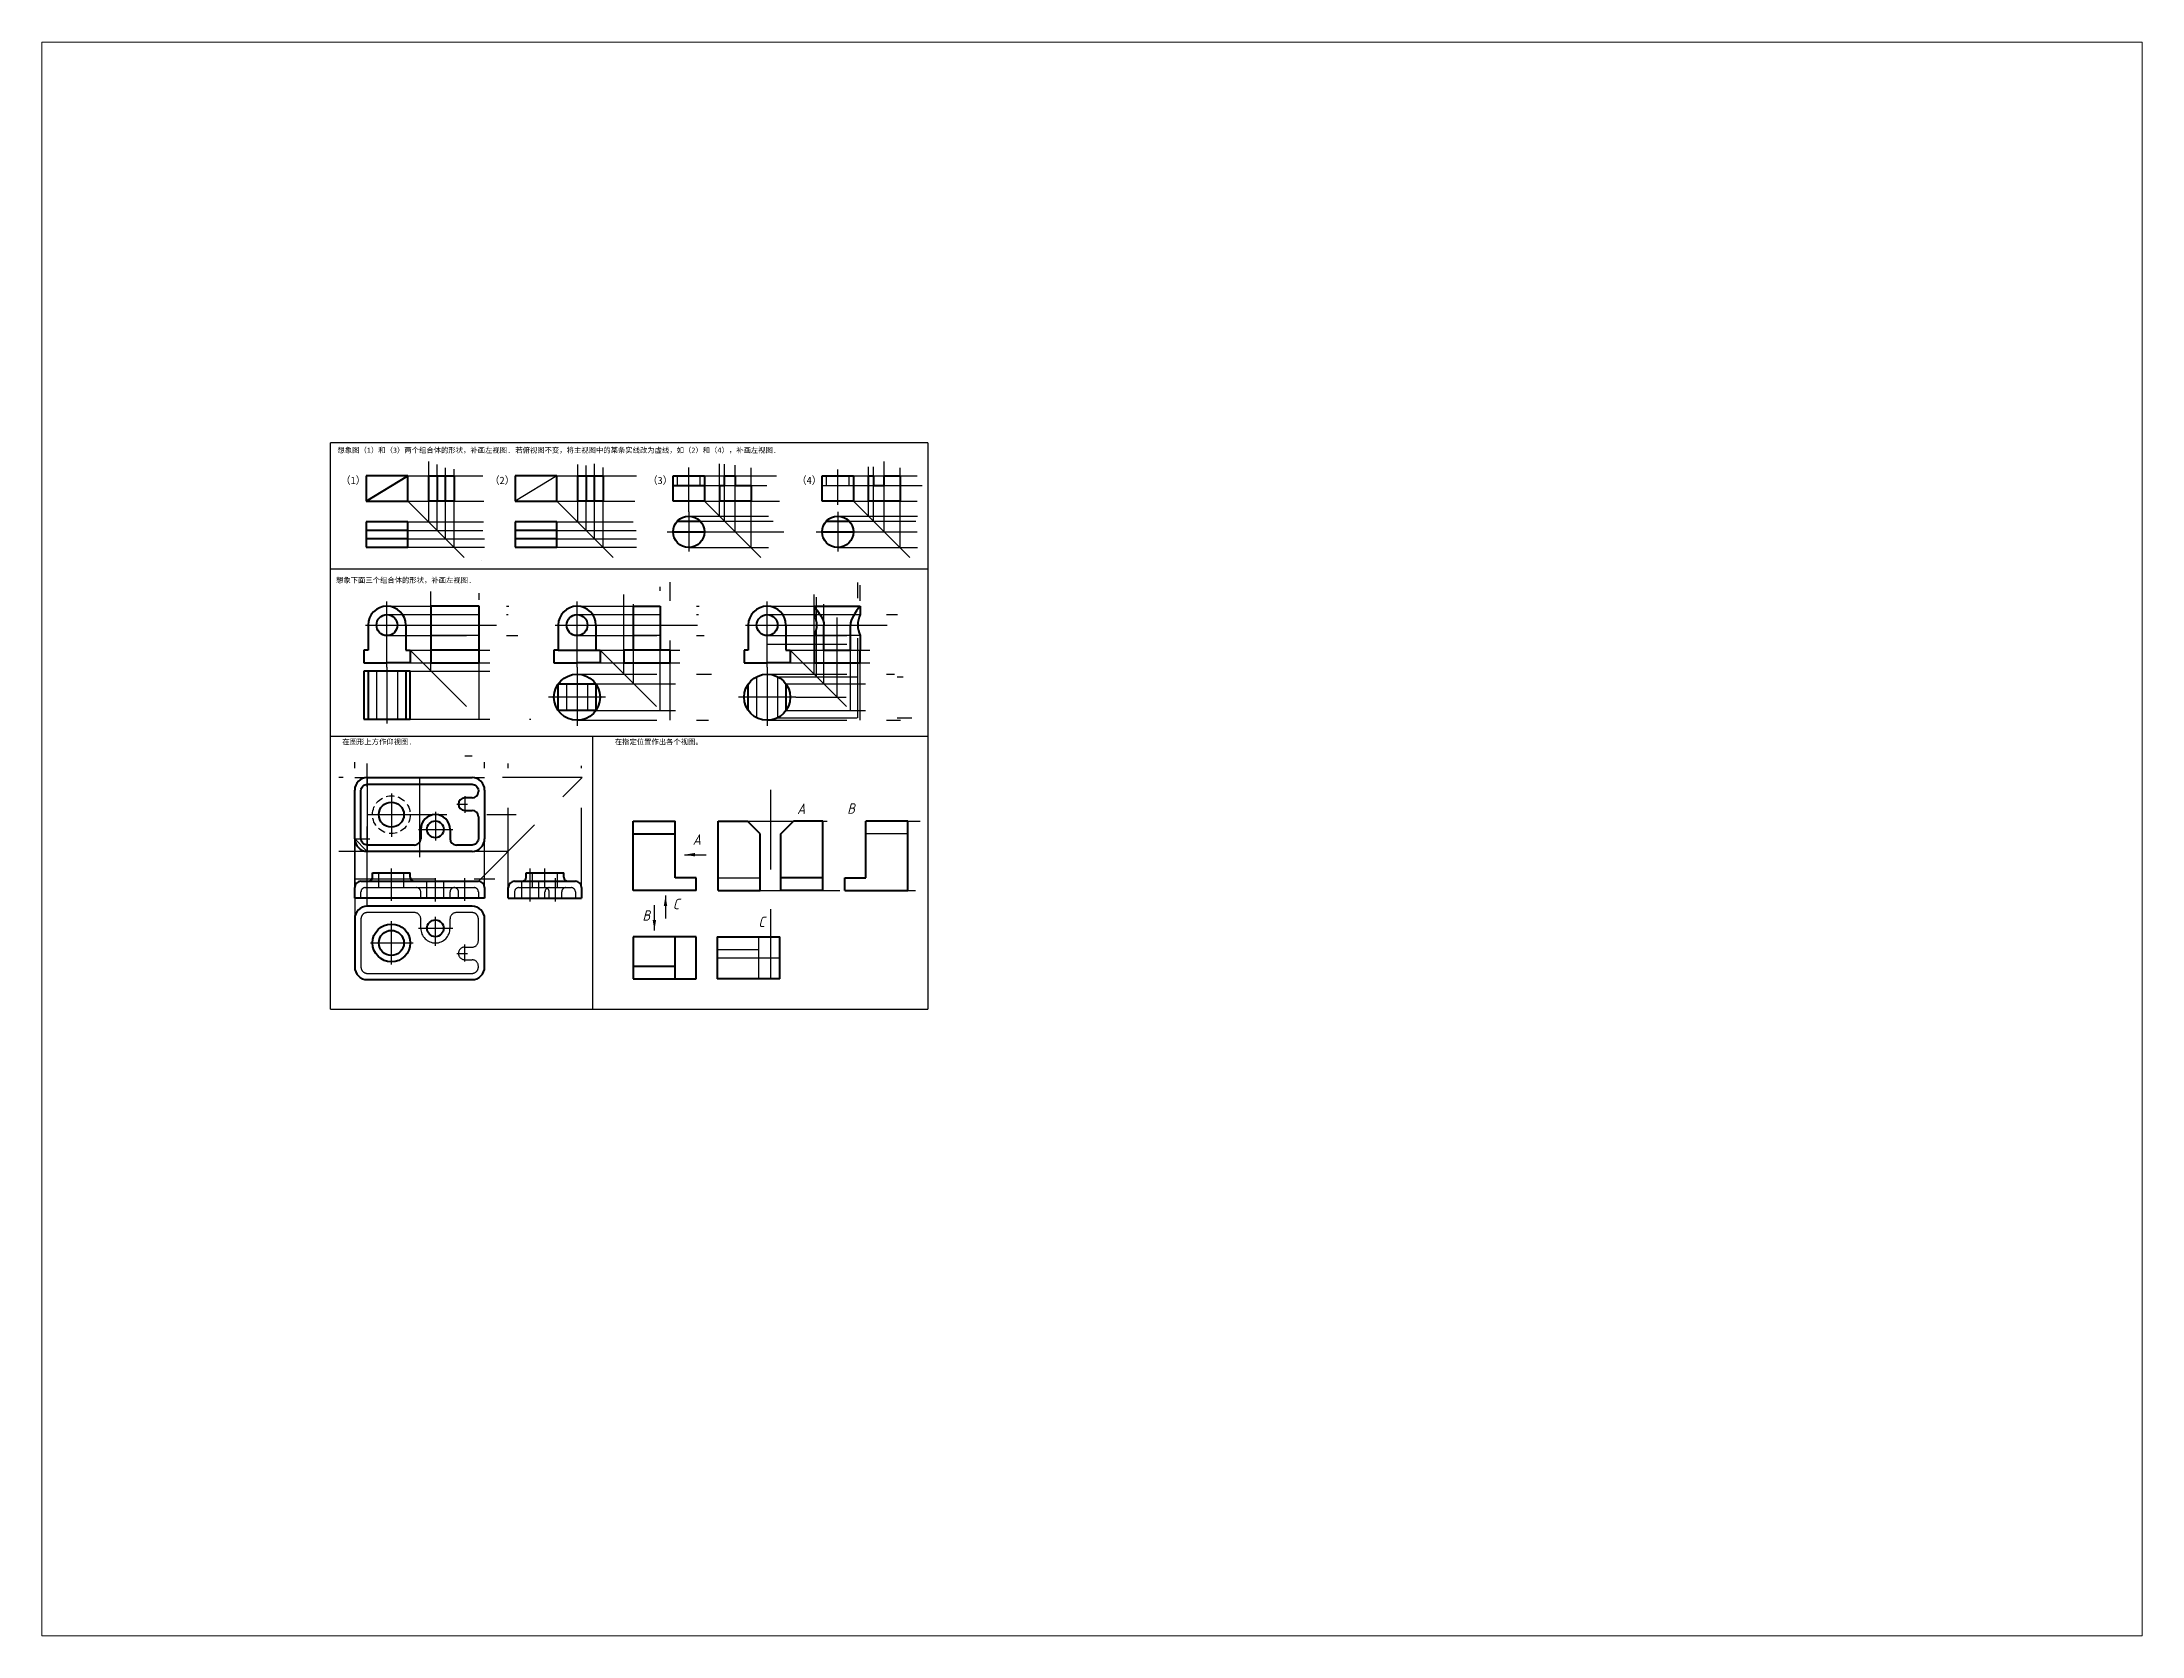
# Paper-space layout '布局1' of a CAD drawing. Header units: millimetres. Extents: x 0 to 257, y 0 to 195.
# The model-space entities are those that its viewports show. They can reach past a viewport. Long polylines and large blocks are cut down to what shows.
import ezdxf

# ---------------------------------------------------------------- set-up
doc = ezdxf.new("R2010")
doc.units = ezdxf.units.MM
doc.header["$LTSCALE"] = 10
for name, pattern in [('CENTER', [2, 1.25, -0.25, 0.25, -0.25]), ('DASHED', [0.75, 0.5, -0.25]), ('DASHED2', [0.375, 0.25, -0.125])]:
    doc.linetypes.add(name, pattern=pattern)
for name, color, linetype in [('不可见', 7, 'DASHED2'), ('不可见轮廓线', 7, 'DASHED'), ('中心线', 4, 'CENTER'), ('文字注释', 7, 'Continuous'), ('答案不可见', 30, 'DASHED2'), ('辅助线', 104, 'DASHED2')]:
    doc.layers.add(name, color=color, linetype=linetype)
doc.layers.add('可见轮廓线', color=2, linetype='Continuous', lineweight=50)
doc.layers.add('答案可见轮廓线', color=3, linetype='Continuous', lineweight=50)
doc.styles.add('chicun', font='gbeitc.shx')
doc.styles.add('中文', font='')
doc.styles.get('中文').set_extended_font_data('FangSong_GB2312')
doc.dimstyles.get("Standard").update_dxf_attribs({"dimtxt": 0.18, "dimasz": 0.18, "dimexe": 0.18, "dimexo": 0.0625, "dimgap": 0.09, "dimtad": 0, "dimtih": 1, "dimtoh": 1, "dimdec": 4, "dimzin": 0, "dimdsep": 46, "dimtxsty": 'Standard', "dimcen": 0.09, "dimadec": 0, "dimazin": 0, "dimtfac": 1, "dimtdec": 4, "dimtofl": 0, "dimtmove": 0, "dimatfit": 3, "dimfxl": 1, "dimtolj": 1, "dimtzin": 0, "dimarcsym": 0})

msp = doc.modelspace()

# ---------------------------------------------------------------- linework, layer by layer
for p, q in [((10, -200), (10, 70)), ((295, 70), (10, 70)), ((295, 70), (295, -200)), ((10, 10), (295, 10)), ((295, -70), (10, -70)), ((135, -70), (135, -200)), ((10, -200), (295, -200))]:
    msp.add_line(p, q)
at = {"layer": '不可见'}
for p, q in [((118.1, 54.3), (98.1, 42.3)), ((175.6, 49.7), (175.6, 54.3)), ((186.5, 49.7), (186.5, 54.3)), ((246.7, 49.7), (246.7, 54.3)), ((257.6, 49.7), (257.6, 54.3)), ((244.6, 49.7), (259.6, 49.7)), ((32, -38.8), (32, -61.8)), ((42, -38.8), (42, -61.8)), ((122.7, -44.9), (122.7, -57.6)), ((132.7, -44.9), (132.7, -57.6)), ((213.4, -41.5), (213.4, -61.1)), ((223.4, -41.5), (223.4, -61.1)), ((295, -70), (135, -70))]:
    msp.add_line(p, q, dxfattribs=at)
at = {"layer": '不可见轮廓线'}
for p, q in [((74.1, -79.2), (77.6, -79.2)), ((33.1, -142.1), (33.1, -135.1)), ((45.1, -142.1), (45.1, -135.1)), ((56.1, -147.1), (56.1, -139.1)), ((64.1, -147.1), (64.1, -139.1)), ((101.4, -147.1), (101.4, -139.1)), ((106.4, -142.1), (106.4, -135.1)), ((109.4, -147.1), (109.4, -139.1)), ((118.4, -142.1), (118.4, -135.1)), ((24.6, -147.1), (24.6, -144.1)), ((26.6, -142.1), (78.6, -142.1)), ((53.1, -147.1), (53.1, -144.1)), ((67.1, -147.1), (67.1, -144.1)), ((71.1, -147.1), (71.1, -144.1)), ((80.6, -144.1), (80.6, -147.1)), ((97.9, -144.1), (97.9, -147.1)), ((99.9, -142.1), (124.9, -142.1)), ((112.4, -147.1), (112.4, -144.1)), ((114.4, -147.1), (114.4, -144.1)), ((120.4, -147.1), (120.4, -144.1)), ((126.9, -144.1), (126.9, -147.1)), ((53.1, -161.5), (53.1, -157)), ((67.1, -161.5), (67.1, -157)), ((74.1, -170.5), (77.6, -170.5)), ((74.1, -176.5), (77.6, -176.5))]:
    msp.add_line(p, q, dxfattribs=at)
at = {"layer": '不可见轮廓线', "ltscale": 2}
msp.add_line((195.1, -137.4), (215.1, -137.4), dxfattribs=at)
at = {"layer": '不可见轮廓线'}
for points in [[(50.1, -154), (27.6, -154, 0.414214), (24.6, -157), (24.6, -180, 0.414214), (27.6, -183), (77.6, -183, 0.414214), (80.6, -180), (80.6, -179.5)], [(80.6, -167.5), (80.6, -157, 0.414214), (77.6, -154), (70.1, -154)]]:
    msp.add_lwpolyline(points, format="xyb", dxfattribs=at)
for centre, radius, start, end in [((26.6, -144.1), 2, 90, 180), ((51.1, -144.1), 2, 0, 90), ((69.1, -144.1), 2, 90, 180), ((69.1, -144.1), 2, 0, 90), ((78.6, -144.1), 2, 0, 90), ((99.9, -144.1), 2, 90, 180), ((114.4, -144.1), 2, 90, 180), ((112.4, -144.1), 2, 0, 60), ((122.4, -144.1), 2, 90, 180), ((124.9, -144.1), 2, 0, 90), ((50.1, -157), 3, 0, 90), ((70.1, -157), 3, 90, 180), ((60.1, -161.5), 7, 180, 0), ((77.6, -167.5), 3, 270, 0), ((74.1, -173.5), 3, 90, 270), ((77.6, -179.5), 3, 0, 90)]:
    msp.add_arc(centre, radius, start, end, dxfattribs=at)
at = {"layer": '中心线', "ltscale": 0.4}
for p, q in [((181, 37.1), (181, 58.3)), ((252.1, 40.5), (252.1, 57.4)), ((181, 37.1), (181, 18.3)), ((252.1, 37.1), (252.1, 18.3)), ((170.7, 27.6), (191.3, 27.6)), ((241.8, 27.6), (262.4, 27.6)), ((37, -36.9), (37, -5.7)), ((127.7, -36.9), (127.7, -5.7)), ((218.4, -36.9), (218.4, -5.7)), ((26.7, -16.9), (47.5, -16.9)), ((117.3, -16.9), (138.1, -16.9)), ((208, -16.9), (228.8, -16.9)), ((37, -36.9), (37, -61.8)), ((127.7, -36.9), (127.7, -65)), ((218.4, -36.9), (218.4, -65)), ((141.3, -51.3), (114.1, -51.3)), ((232.1, -51.3), (204.8, -51.3))]:
    msp.add_line(p, q, dxfattribs=at)
at = {"layer": '中心线'}
for p, q in [((47.5, -16.9), (89.3, -16.9)), ((138.1, -16.9), (185.2, -16.9)), ((228.8, -16.9), (275.7, -16.9)), ((37, -61.8), (37, -63.8))]:
    msp.add_line(p, q, dxfattribs=at)
at = {"layer": '中心线', "ltscale": 0.8}
for p, q in [((39.1, -97.2), (39.1, -117.8)), ((74.1, -98.4), (74.1, -106.5)), ((29.1, -107.3), (49.5, -107.3)), ((60.1, -105.9), (60.1, -119.7)), ((70.3, -102.3), (75.4, -102.3)), ((52.1, -114.3), (68.4, -114.3)), ((39.1, -148.4), (39.1, -133)), ((60.1, -148.7), (60.1, -137.6)), ((74.1, -148.4), (74.1, -137.6)), ((105.4, -148.7), (105.4, -137.6)), ((112.4, -142.1), (112.4, -133)), ((117.4, -148.7), (117.4, -137.6)), ((39.1, -178.7), (39.1, -158.1)), ((60.1, -169.9), (60.1, -156.1)), ((29.1, -168.5), (49.5, -168.5)), ((52.1, -161.5), (68.4, -161.5)), ((74.1, -177.4), (74.1, -169.3)), ((70.3, -173.5), (75.4, -173.5))]:
    msp.add_line(p, q, dxfattribs=at)
at = {"layer": '中心线', "ltscale": 0.1}
msp.add_line((105.4, -148.4), (105.4, -133), dxfattribs=at)
at = {"layer": '可见轮廓线'}
for p, q in [((27, 54.3), (27, 42.3)), ((47, 54.3), (27, 54.3)), ((27, 42.3), (47, 54.3)), ((47, 42.3), (47, 54.3)), ((98.1, 54.3), (98.1, 42.3)), ((118.1, 54.3), (98.1, 54.3)), ((118.1, 42.3), (118.1, 54.3)), ((173.5, 42.3), (173.5, 54.3)), ((173.5, 54.3), (188.5, 54.3)), ((188.5, 54.3), (188.5, 42.3)), ((244.6, 42.3), (244.6, 54.3)), ((244.6, 54.3), (259.6, 54.3)), ((259.6, 54.3), (259.6, 42.3)), ((27, 42.3), (47, 42.3)), ((98.1, 42.3), (118.1, 42.3)), ((173.5, 49.7), (188.5, 49.7)), ((188.5, 42.3), (173.5, 42.3)), ((259.6, 42.3), (244.6, 42.3)), ((27, 32.3), (27, 20.3)), ((47, 32.3), (27, 32.3)), ((47, 20.3), (47, 32.3)), ((98.1, 32.3), (98.1, 20.3)), ((118.1, 32.3), (98.1, 32.3)), ((118.1, 20.3), (118.1, 32.3)), ((175.6, 32.7), (186.5, 32.7)), ((246.7, 32.7), (257.6, 32.7)), ((47, 28.3), (27, 28.3)), ((47, 24.3), (27, 24.3)), ((27, 20.3), (47, 20.3)), ((118.1, 28.3), (98.1, 28.3)), ((118.1, 24.3), (98.1, 24.3)), ((98.1, 20.3), (118.1, 20.3)), ((173.5, 27.6), (188.5, 27.6)), ((244.6, 27.6), (259.6, 27.6)), ((28, -16.9), (28, -28.9)), ((46, -16.9), (46, -28.9)), ((118.7, -16.9), (118.7, -28.9)), ((136.7, -16.9), (136.7, -28.9)), ((209.4, -16.9), (209.4, -28.9)), ((227.4, -16.9), (227.4, -28.9)), ((28, -28.9), (26, -28.9)), ((26, -28.9), (26, -34.9)), ((46, -28.9), (48, -28.9)), ((48, -28.9), (48, -34.9)), ((118.7, -28.9), (116.7, -28.9)), ((116.7, -28.9), (116.7, -34.9)), ((118.7, -28.9), (138.7, -28.9)), ((138.7, -28.9), (138.7, -34.9)), ((209.4, -28.9), (207.4, -28.9)), ((207.4, -28.9), (207.4, -34.9)), ((227.4, -28.9), (229.4, -28.9)), ((229.4, -28.9), (229.4, -34.9)), ((26, -34.9), (37, -34.9)), ((26, -38.8), (26, -61.8)), ((48, -38.8), (26, -38.8)), ((28, -38.8), (28, -61.8)), ((48, -34.9), (37, -34.9)), ((46, -38.8), (46, -61.8)), ((48, -61.8), (48, -38.8)), ((116.7, -34.9), (127.7, -34.9)), ((138.7, -34.9), (127.7, -34.9)), ((207.4, -34.9), (218.4, -34.9)), ((229.4, -34.9), (218.4, -34.9)), ((118.7, -44.9), (136.7, -44.9)), ((118.7, -57.6), (118.7, -44.9)), ((136.7, -44.9), (136.7, -57.6)), ((209.4, -57.6), (209.4, -44.9)), ((227.4, -44.9), (227.4, -57.6)), ((136.7, -57.6), (118.7, -57.6)), ((26, -61.8), (48, -61.8))]:
    msp.add_line(p, q, dxfattribs=at)
at = {"layer": '可见轮廓线', "ltscale": 0.1}
for p, q in [((154.5, -143.4), (154.5, -110.4)), ((154.5, -110.4), (174.5, -110.4)), ((154.5, -116.4), (174.5, -116.4)), ((174.5, -137.4), (174.5, -110.4)), ((195.1, -143.4), (195.1, -110.4)), ((195.1, -110.4), (209.1, -110.4)), ((215.1, -116.4), (209.1, -110.4)), ((215.1, -137.4), (215.1, -116.4)), ((24.6, -139.1), (80.6, -139.1)), ((30.1, -135.1), (48.1, -135.1)), ((30.1, -137.1), (30.1, -135.1)), ((48.1, -137.1), (48.1, -135.1)), ((97.9, -139.1), (126.9, -139.1)), ((103.4, -135.1), (121.4, -135.1)), ((103.4, -137.1), (103.4, -135.1)), ((121.4, -137.1), (121.4, -135.1)), ((184.5, -137.4), (174.5, -137.4)), ((184.5, -143.4), (184.5, -137.4)), ((215.1, -143.4), (215.1, -137.4)), ((21.6, -147.1), (21.6, -142.1)), ((83.6, -147.1), (21.6, -147.1)), ((83.6, -142.1), (83.6, -147.1)), ((94.9, -147.1), (94.9, -142.1)), ((94.9, -147.1), (129.9, -147.1)), ((129.9, -142.1), (129.9, -147.1)), ((184.5, -143.4), (154.5, -143.4)), ((195.1, -143.4), (215.1, -143.4)), ((21.6, -157), (21.6, -180)), ((77.6, -151), (27.6, -151)), ((83.6, -180), (83.6, -157)), ((184.5, -165.6), (154.5, -165.6)), ((154.5, -165.6), (154.5, -185.6)), ((174.5, -185.6), (174.5, -165.6)), ((184.5, -185.6), (184.5, -165.6)), ((154.5, -179.6), (174.5, -179.6)), ((27.6, -186), (77.6, -186)), ((154.5, -185.6), (184.5, -185.6))]:
    msp.add_line(p, q, dxfattribs=at)
at = {"layer": '可见轮廓线'}
for centre, radius in [((181, 27.6), 7.5), ((252.1, 27.6), 7.5), ((37, -16.9), 5), ((127.7, -16.9), 5), ((218.4, -16.9), 5), ((127.7, -51.3), 11), ((218.4, -51.3), 11)]:
    msp.add_circle(centre, radius, dxfattribs=at)
at = {"layer": '可见轮廓线', "ltscale": 0.1}
for centre, radius in [((39.1, -168.5), 9), ((60.1, -161.5), 4), ((39.1, -168.5), 6)]:
    msp.add_circle(centre, radius, dxfattribs=at)
at = {"layer": '可见轮廓线'}
for centre in [(37, -16.9), (127.7, -16.9), (218.4, -16.9)]:
    msp.add_arc(centre, 9, 0, 180, dxfattribs=at)
at = {"layer": '可见轮廓线', "ltscale": 0.1}
for centre, radius, start, end in [((24.6, -142.1), 3, 90, 180), ((28.1, -137.1), 2, 270, 0), ((50.1, -137.1), 2, 180, 270), ((80.6, -142.1), 3, 0, 90), ((97.9, -142.1), 3, 90, 180), ((101.4, -137.1), 2, 270, 0), ((123.4, -137.1), 2, 180, 270), ((126.9, -142.1), 3, 0, 90), ((27.6, -157), 6, 90, 180), ((77.6, -157), 6, 0, 90), ((27.6, -180), 6, 180, 270), ((77.6, -180), 6, 270, 0)]:
    msp.add_arc(centre, radius, start, end, dxfattribs=at)
at = {"layer": '可见轮廓线'}
for p in [(47, 28.3), (47, 24.3), (118.1, 28.3), (118.1, 24.3)]:
    msp.add_point(p, dxfattribs=at)
at = {"layer": '答案不可见'}
for p, q in [((58, -11.9), (81, -11.9)), ((154.7, -11.9), (167.4, -11.9)), ((240.8, -11.9), (262.8, -11.9)), ((81, -21.9), (58, -21.9)), ((167.4, -21.9), (154.7, -21.9)), ((262.8, -21.9), (240.8, -21.9)), ((285.5, -116.4), (265.5, -116.4)), ((214.5, -185.6), (214.5, -165.6)), ((194.5, -171.6), (214.5, -171.6))]:
    msp.add_line(p, q, dxfattribs=at)
at = {"layer": '答案不可见', "ltscale": 0.1}
msp.add_circle((39.1, -107.3), 9, dxfattribs=at)
at = {"layer": '答案可见轮廓线'}
for p, q in [((57, 54.3), (69, 54.3)), ((57, 42.3), (57, 54.3)), ((61, 54.3), (61, 42.3)), ((65, 42.3), (65, 54.3)), ((69, 54.3), (69, 42.3)), ((128.1, 54.3), (140.1, 54.3)), ((128.1, 42.3), (128.1, 54.3)), ((132.1, 54.3), (132.1, 42.3)), ((136.1, 42.3), (136.1, 54.3)), ((140.1, 54.3), (140.1, 42.3)), ((198.1, 49.7), (198.1, 54.3)), ((198.1, 54.3), (203.2, 54.3)), ((203.2, 54.3), (203.2, 49.7)), ((266.8, 54.3), (269.2, 54.3)), ((266.8, 42.3), (266.8, 54.3)), ((269.2, 54.3), (269.2, 49.7)), ((274.3, 49.7), (274.3, 54.3)), ((274.3, 54.3), (281.8, 54.3)), ((281.8, 54.3), (281.8, 42.3)), ((69, 42.3), (57, 42.3)), ((140.1, 42.3), (128.1, 42.3)), ((195.7, 49.7), (198.1, 49.7)), ((195.7, 49.7), (195.7, 42.3)), ((210.7, 42.3), (195.7, 42.3)), ((203.2, 49.7), (210.7, 49.7)), ((210.7, 49.7), (210.7, 42.3)), ((281.8, 42.3), (266.8, 42.3)), ((269.2, 49.7), (274.3, 49.7)), ((81, -7.9), (58, -7.9)), ((58, -7.9), (58, -28.9)), ((81, -28.9), (81, -7.9)), ((154.7, -28.9), (154.7, -7.9)), ((154.7, -7.9), (167.4, -7.9)), ((167.4, -7.9), (167.4, -28.9)), ((240.8, -7.9), (262.8, -7.9)), ((240.8, -7.9), (240.8, -11.9)), ((262.8, -7.9), (262.8, -11.9)), ((245.5, -28.9), (245.5, -16.9)), ((258.1, -28.9), (258.1, -16.9)), ((81, -28.9), (58, -28.9)), ((58, -28.9), (58, -34.9)), ((81, -34.9), (81, -28.9)), ((150.1, -28.9), (150.1, -34.9)), ((172.1, -28.9), (150.1, -28.9)), ((172.1, -34.9), (172.1, -28.9)), ((240.8, -21.9), (240.8, -28.9)), ((240.8, -28.9), (240.8, -34.9)), ((245.5, -28.9), (258.1, -28.9)), ((262.8, -21.9), (262.8, -28.9)), ((262.8, -34.9), (262.8, -28.9)), ((58, -34.9), (81, -34.9)), ((150.1, -34.9), (172.1, -34.9)), ((240.8, -34.9), (262.8, -34.9)), ((27.6, -89.6), (77.6, -89.6)), ((21.6, -118.8), (21.6, -95.6)), ((77.6, -99.3), (74.1, -99.3)), ((83.6, -95.6), (83.6, -118.8)), ((74.1, -105.3), (77.6, -105.3)), ((53.1, -114.3), (53.1, -118.8)), ((67.1, -114.3), (67.1, -118.8)), ((77.6, -124.8), (27.6, -124.8)), ((194.5, -165.6), (224.5, -165.6)), ((224.5, -185.6), (194.5, -185.6))]:
    msp.add_line(p, q, dxfattribs=at)
at = {"layer": '答案可见轮廓线', "ltscale": 0.1}
for p, q in [((224.9, -116.4), (230.9, -110.4)), ((224.9, -137.4), (224.9, -116.4)), ((244.9, -110.4), (230.9, -110.4)), ((244.9, -143.4), (244.9, -110.4)), ((285.5, -110.4), (265.5, -110.4)), ((265.5, -137.4), (265.5, -110.4)), ((285.5, -143.4), (285.5, -110.4)), ((224.9, -143.4), (224.9, -137.4)), ((255.5, -143.4), (255.5, -137.4)), ((255.5, -137.4), (265.5, -137.4)), ((244.9, -143.4), (224.9, -143.4)), ((255.5, -143.4), (285.5, -143.4)), ((194.5, -165.6), (194.5, -185.6)), ((224.5, -185.6), (224.5, -165.6))]:
    msp.add_line(p, q, dxfattribs=at)
at = {"layer": '答案可见轮廓线', "ltscale": 2}
msp.add_line((244.9, -137.4), (224.9, -137.4), dxfattribs=at)
at = {"layer": '答案可见轮廓线'}
for points in [[(50.1, -121.8), (27.6, -121.8, -0.414214), (24.6, -118.8), (24.6, -95.8, -0.414214), (27.6, -92.8), (77.6, -92.8, -0.414214), (80.6, -95.8), (80.6, -96.3)], [(80.6, -108.3), (80.6, -118.8, -0.414214), (77.6, -121.8), (70.1, -121.8)]]:
    msp.add_lwpolyline(points, format="xyb", dxfattribs=at)
at = {"layer": '答案可见轮廓线', "ltscale": 0.1}
for centre, radius in [((39.1, -107.3), 6), ((60.1, -114.3), 4)]:
    msp.add_circle(centre, radius, dxfattribs=at)
at = {"layer": '答案可见轮廓线'}
for centre, radius, start, end in [((27.6, -95.6), 6, 90, 180), ((77.6, -95.6), 6, 0, 90), ((74.1, -102.3), 3, 90, 270), ((77.6, -96.3), 3, 270, 0), ((60.1, -114.3), 7, 0, 180), ((77.6, -108.3), 3, 0, 90), ((27.6, -118.8), 6, 180, 270), ((50.1, -118.8), 3, 270, 0), ((70.1, -118.8), 3, 180, 270), ((77.6, -118.8), 6, 270, 0)]:
    msp.add_arc(centre, radius, start, end, dxfattribs=at)
for points in [[(240.8, -7.9), (243.1, -10.9), (245.5, -13.9), (245.5, -16.9)], [(262.8, -7.9), (260.4, -10.9), (258.1, -13.9), (258.1, -16.9)]]:
    msp.add_open_spline(points, degree=3, dxfattribs=at)
for points in [[(240.8, -11.9), (242, -16.9), (240.8, -21.9)], [(262.8, -11.9), (261.6, -16.9), (262.8, -21.9)]]:
    msp.add_spline(points, degree=3, dxfattribs=at)
at = {"layer": '辅助线'}
for p, q in [((57, 32.3), (57, 61.2)), ((274.3, 27.6), (274.3, 61.2)), ((281.8, 20.1), (281.8, 60.4)), ((47, 54.3), (82.8, 54.3)), ((61, 28.3), (61, 59.7)), ((65, 24.3), (65, 58.1)), ((69, 20.3), (69, 57.5)), ((118.1, 54.3), (156.1, 54.3)), ((128.1, 32.3), (128.1, 59.7)), ((132.1, 28.3), (132.1, 59.3)), ((136.1, 24.3), (136.1, 60.1)), ((140.1, 20.3), (140.1, 60)), ((188.5, 54.3), (222.9, 54.3)), ((195.7, 35.1), (195.7, 60)), ((198.1, 32.7), (198.1, 59.8)), ((203.2, 27.6), (203.2, 59.4)), ((210.7, 20.1), (210.7, 58.8)), ((259.6, 54.3), (290, 54.3)), ((266.8, 35.1), (266.8, 58.6)), ((269.2, 32.7), (269.2, 58.6)), ((47, 42.3), (83.2, 42.3)), ((47, 42.3), (75.3, 14)), ((118.1, 42.3), (155.3, 42.3)), ((118.1, 42.3), (146.4, 14)), ((188.5, 49.7), (218.3, 49.7)), ((188.5, 42.3), (224.3, 42.3)), ((188.5, 42.3), (216.8, 14)), ((259.6, 49.7), (292.4, 49.7)), ((259.6, 42.3), (290, 42.3)), ((259.6, 42.3), (287.9, 14)), ((47, 32.3), (83.1, 32.3)), ((118.1, 32.3), (154.4, 32.3)), ((181, 35.1), (224.8, 35.1)), ((186.5, 32.7), (221.3, 32.7)), ((252.1, 35.1), (290.2, 35.1)), ((257.6, 32.7), (289.3, 32.7)), ((47, 28.3), (82.7, 28.3)), ((47, 24.3), (83.5, 24.3)), ((47, 20.3), (83.6, 20.3)), ((118.1, 28.3), (155.9, 28.3)), ((118.1, 24.3), (157.4, 24.3)), ((118.1, 20.3), (158.5, 20.3)), ((181, 20.1), (225.3, 20.1)), ((188.5, 27.6), (226.3, 27.6)), ((252.1, 20.1), (291.9, 20.1)), ((259.6, 27.6), (290, 27.6)), ((82, 13.9), (82, 13.9)), ((58, -38.8), (58, 0)), ((150.1, -40.3), (150.1, 2.5)), ((154.7, -44.9), (154.7, 0.3)), ((167.4, -57.6), (167.4, 1.4)), ((172.1, -62.3), (172.1, 3.6)), ((242, -41.5), (242, 2.2)), ((261.6, -61.1), (261.6, 3.5)), ((262.8, -62.3), (262.8, 2.2)), ((37, -7.9), (95.2, -7.9)), ((81, -61.8), (81, -1.6)), ((127.7, -7.9), (185.9, -7.9)), ((218.4, -7.9), (271.8, -7.9)), ((240.8, -40.3), (240.8, -1.2)), ((245.5, -44.9), (245.5, -2)), ((251.8, -51.3), (251.8, -0.6)), ((258.1, -57.6), (258.1, -1.8)), ((37, -11.9), (94.9, -11.9)), ((127.7, -11.9), (185.7, -11.9)), ((218.4, -11.9), (280.6, -11.9)), ((37, -21.9), (99.4, -21.9)), ((48, -28.9), (99, -28.9)), ((48, -28.9), (86.9, -67.8)), ((127.7, -21.9), (188.4, -21.9)), ((138.7, -28.9), (192.1, -28.9)), ((138.7, -28.9), (174, -64.2)), ((218.4, -21.9), (272.4, -21.9)), ((218.4, -25.9), (271.8, -25.9)), ((229.4, -28.9), (264.7, -64.2)), ((229.4, -28.9), (277.6, -28.9)), ((48, -34.9), (99.4, -34.9)), ((48, -38.8), (97.8, -38.8)), ((138.7, -34.9), (192, -34.9)), ((229.4, -34.9), (284.5, -34.9)), ((127.7, -40.3), (191.9, -40.3)), ((136.7, -44.9), (176.3, -44.9)), ((218.4, -40.3), (279.1, -40.3)), ((223.4, -41.5), (283.3, -41.5)), ((227.4, -44.9), (274.7, -44.9)), ((136.7, -57.6), (186.4, -57.6)), ((227.4, -57.6), (282, -57.6)), ((232.1, -51.3), (256.1, -51.3)), ((48, -61.8), (105.7, -61.8)), ((127.7, -62.3), (190.5, -62.3)), ((218.4, -62.3), (282.1, -62.3)), ((223.4, -61.1), (287.4, -61.1)), ((130.1, -89.6), (14, -89.6)), ((21.6, -142.1), (21.6, -82.3)), ((21.6, -89.6), (83.6, -89.6)), ((27.6, -151), (27.6, -82.9)), ((27.6, -89.6), (27.6, -124.8)), ((52.6, -89.6), (52.6, -128.7)), ((80.6, -139.1), (130.1, -89.6)), ((83.6, -142.1), (83.6, -82.3)), ((94.9, -142.1), (94.9, -82.9)), ((129.9, -142.1), (129.9, -84)), ((220, -95.4), (220, -185.7)), ((27.6, -107.2), (98.7, -107.2)), ((27.6, -124.8), (21.3, -118.5)), ((21.6, -118.8), (28.8, -118.8)), ((21.6, -118.8), (21.6, -157)), ((209.1, -110.4), (291.4, -110.4)), ((94.9, -124.8), (14, -124.8)), ((21.6, -137.9), (88.4, -137.9)), ((215.1, -143.4), (289.2, -143.4)), ((194.5, -175.6), (224.5, -175.6))]:
    msp.add_line(p, q, dxfattribs=at)

# ---------------------------------------------------------------- texts
at = {"layer": '不可见', "char_height": 2.5, "attachment_point": 1, "style": '中文'}
for s, insert, width in [('{\\fFangSong|b0|i0|c134|p49;想象图（1）和（3）两个组合体的形状，补画左视图. 若俯视图不变，将主视图中的某条实线改为虚线，如（2）和（4），补画左视图.}', (13.4, 67.8), 230.611), ('{\\fFangSong|b0|i0|c134|p49;想象下面三个组合体的形状，补画左视图.}', (12.7, 5.8), 120.552)]:
    msp.add_mtext(s, dxfattribs=dict(at, insert=insert, width=width))
at = {"layer": '不可见', "char_height": 3.5, "width": 7.432, "attachment_point": 1}
for s, insert in [('{\\fSimSun|b0|i0|c134|p2;（\\fFangSong|b0|i0|c134|p49;1\\fSimSun|b0|i0|c134|p2;）}', (14.9, 53.9)), ('{\\fSimSun|b0|i0|c134|p2;（\\fFangSong|b0|i0|c134|p49;2\\fSimSun|b0|i0|c134|p2;）}', (86, 53.9)), ('{\\fSimSun|b0|i0|c134|p2;（\\fFangSong|b0|i0|c134|p49;3\\fSimSun|b0|i0|c134|p2;）}', (161.4, 53.9)), ('{\\fSimSun|b0|i0|c134|p2;（\\fFangSong|b0|i0|c134|p49;4\\fSimSun|b0|i0|c134|p2;）}', (232.5, 53.9))]:
    msp.add_mtext(s, dxfattribs=dict(at, insert=insert))
at = {"layer": '文字注释', "ltscale": 0.1, "style": 'chicun'}
for s, p in [('A', (232.7, -107)), ('B', (256.6, -106.9)), ('A', (182.9, -121.7)), ('C', (173.4, -152.4)), ('B', (158.9, -157.9)), ('C', (214.2, -160.9))]:
    msp.add_text(s, height=5, dxfattribs=at).set_placement(p)
at = {"layer": '文字注释', "char_height": 2.5, "width": 80.599, "attachment_point": 1, "style": '中文'}
for s, insert in [('{\\fFangSong|b0|i0|c134|p49;在图形上方作仰视图.}', (15.7, -71.3)), ('{\\fFangSong|b0|i0|c134|p49;在指定位置作出各个视图。}', (145.7, -71.3))]:
    msp.add_mtext(s, dxfattribs=dict(at, insert=insert))

# ---------------------------------------------------------------- leaders
at = {"layer": '文字注释', "ltscale": 0.1}
for points, override in [([(178.9, -126.4), (189.3, -126.4)], {"dimasz": 5, "dimgap": 0.09, "dimtad": 0}), ([(169.9, -145.9), (169.9, -156.8)], {"dimasz": 5}), ([(164.6, -162.5), (164.6, -150.5)], {"dimasz": 5})]:
    msp.add_leader(points, dimstyle='Standard', override=override, dxfattribs=at)

psp = doc.layouts.new('布局1')

# ---------------------------------------------------------------- viewports
at = {"layer": '不可见', "view_target_point": (192.79, 159.41)}
psp.add_viewport(center=(128.5, 97.5), size=(257, 194.9981), view_center_point=(180.62, -278.32), view_height=760.2933, dxfattribs=at)

doc.saveas('drawing.dxf')
